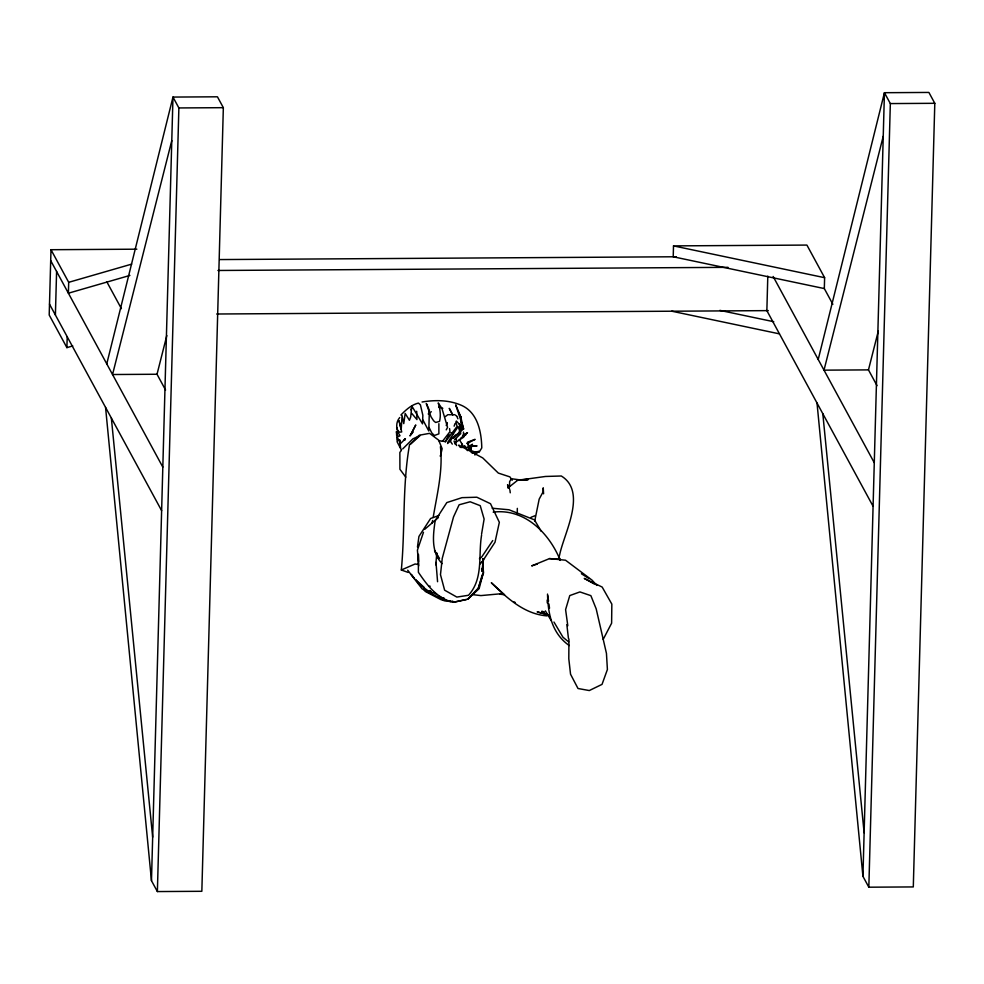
<?xml version="1.0" encoding="UTF-8"?>
<svg xmlns="http://www.w3.org/2000/svg" width="984" height="984" viewBox="0 0 984 984"><rect width="100%" height="100%" fill="white"/><g stroke="black" fill="none" stroke-linecap="round" stroke-linejoin="round"><path stroke-width="1.48" d="M568.937 639.022L568.801 658.788L570.548 674.224L578.002 688.505L589.293 690.547L602.036 684.372L607.399 669.501L606.452 653.388L596.181 608.85L590.867 595.652L579.92 591.925L569.773 595.578L565.591 609.625L567.793 625.726M440.414 446.699C443.144 470.401 437.056 494.239 433.157 517.486M517.252 514.435L517.326 508.359M482.677 566.046L482.8 558.764M136.862 249.186L50.996 249.715L49.2 315.015L66.9 347.623L72.767 345.938M55.399 315.003L56.592 271.473M66.9 347.623L67.207 336.737M50.996 249.715L68.695 282.322L68.4 293.207L129.9 275.434M151.475 880.692L172.975 97.072L217.439 96.801L223.343 107.674L201.843 891.295L157.379 891.566L151.475 880.692L105.559 407.388M157.379 891.566L178.879 107.945L172.975 97.072L106.764 363.859M673.511 245.889L673.216 256.775L824.321 288.57L824.617 277.685L806.917 245.077L673.511 245.889L824.617 277.685M767.803 276.11L766.856 310.637L873.079 506.28M862.931 876.326L884.431 92.705L928.896 92.434L934.8 103.308L913.3 886.928L868.835 887.199L862.931 876.326L817.015 403.022M868.835 887.199L890.336 103.578L884.431 92.705L818.208 359.492M436.834 552.897L435.986 562.405L437.572 581.716M408.286 572.467L401.324 569.994C405.285 528.285 402.173 486.231 409.516 444.793L419.282 435.236L429.565 433.341L438.667 440.168L442.148 448.704L440.512 455.826M483.525 559.306L481.877 571.31L481.606 568.518M429.368 409.947L428.79 431.004L422.96 420.045M456.453 438.864L455.899 443.624L456.662 445.567M404.756 440.377L404.953 438.803L404.166 439.971L405.433 438.704L400.316 443.747M481.594 535.075C478.126 555.419 483.697 578.506 468.507 595.271L456.847 597.079L444.633 590.191L440.475 574.656L442.247 558.358L453.513 516.957L459.122 504.792L470.155 501.778L480.241 505.678L484.116 519.06L481.57 534.103M446.219 425.531L447.351 422.653M417.462 547.043L418.938 536.44L430.635 518.457L438.938 515.53M534.669 521.336L539.171 499.146L543.131 491.791L543.229 487.843L543.586 493.82M432.013 523.279L432.616 520.462M171.782 140.614L112.545 374.523L157.022 374.252L165.583 390.033M157.022 374.252L166.825 335.519M883.238 136.247L824.002 370.156L868.466 369.886L877.039 385.666M868.466 369.886L878.281 331.153M482.467 561.815L483.23 558.998M418.667 561.47L418.36 554.299L418.397 572.282C427.167 585.259 437.13 598.579 453.341 602.282L467.892 599.096L478.372 587.989L482.221 574.779M558.691 558.088L559.576 555.222C563.697 533.722 587.583 492.025 561.298 475.998L545.48 476.465L517.535 480.34L507.916 487.978M454.141 426.17L455.002 423.612M423.477 532.283L417.425 550.13L418.729 565.8M440.278 456.244L441.25 453.981M412.025 432.468L415.765 424.977L409.996 435.949L412.936 432.025L411.14 434.239L411.619 433.341M410.795 409.811L412.382 406.564M478.372 587.989L483.562 572.848L482.615 562.799M603.192 639.366L611.617 623.192L611.839 604.114L602.171 587.067L584.238 578.408L594.311 584.029M445.248 441.828L449.122 434.424M446.232 429.86L447.572 427.327L441.964 408.495L438.224 402.948C440.045 408.791 441.103 415.408 439.528 421.398L435.617 422.48L433.649 420.808L430.98 416.736L426.293 403.514L428.753 408.655M399.738 417.523C395.15 422.886 396.257 430.229 400.008 435.715L398.692 436.453L397.401 435.371L396.417 431.595L396.712 435.9L398.434 440.082L398.311 440.881L397.45 439.762L397.351 437.265L397.13 441.816L401.374 449.996M479.036 452.369L481.779 447.917C481.459 431.423 477.511 411.595 460.291 404.842C448.249 399.922 434.743 399.873 422.062 402.001M447.572 442.628L458.163 426.601L460.106 432.284L453.267 438.409M481.779 562.393L495.013 542.221L499.343 522.319L490.512 503.722L476.822 497.215L462 497.658L446.822 502.578L435.174 520.634C433.046 535.198 430.93 551.975 442.087 563.623M492.75 540.56L481.754 556.944L479.392 558.838M401.374 450.389L399.861 452.431L399.922 469.27L405.789 477.129M445.395 441.73L457.129 426.379L455.752 422.013M442.443 441.361L449.971 431.644L449.577 428.606M400.906 415.014C405.789 409.959 411.46 404.744 418.458 403.071L420.414 404.879L422.849 415.285L422.517 423.858L411.804 405.998L410.722 416.859L409.418 420.266L405.187 413.44L403.76 423.624L402.062 415.543L401.226 429.27L399.012 420.697L401.718 431.939L399.566 432.185L397.856 430.648L396.626 427.314M479.737 564.287L481.779 562.024M468.568 598.407L467.892 599.096L479.122 588.666L483.23 572.848L482.984 559.342M402.702 448.925L412.837 438.901L420.156 435.506L410.365 444.337M454.62 439.663L460.733 433.637L459.43 423.969M474.854 454.989L478.802 451.25L472.726 453.169M451.717 438.52L455.998 434.633M459.208 431.718L461.361 429.762L460.721 416.564L455.703 404.891L463.71 428.962L456.318 420.992M447.56 443.526L450.979 440.463M424.621 529.392L438.458 517.498M454.313 436.539L449.725 440.328L452.296 444.128M456.601 434.645L463.476 428.975L460.721 416.564M460.438 438.458L467.498 432.652L462.591 435.408M445.346 416.564L447.929 414.621M428.2 413.957L431.324 411.718M401.324 569.994L415.076 564.004L417.991 564.385M455.125 442.738L463.784 437.093L463.452 432.074M463.292 436.416L465.875 434.805M531.065 517.252L535.333 515.616M466.724 443.415L469.528 442.468M596.833 585.443L592.036 580.142L565.542 560.216L549.539 558.592L531.692 565.886L537.301 564.053M68.695 282.322L131.671 264.13M452.702 601.064L450.34 601.679L440.807 599.563L425.26 591.446L423.698 589.108M453.341 602.282L466.379 599.563M448.839 414.719L453.427 414.707M500.622 593.783L480.918 595.591L471.865 594.557M517.535 480.34L528.174 479.516L519.06 479.762L511.434 478.741L509.638 481.606L509.54 486.883M471.373 446.232L477.068 445.924L469.835 445.592M523.759 479.688L528.174 479.516M493.181 512.135C524.767 508.125 549.38 533.353 560.277 560.376M446.884 600.584L443.993 600.695L441.078 598.924M429.245 586.243L430.156 586.206M178.879 107.945L223.343 107.674M890.336 103.578L934.8 103.308M219.703 259.567L676.279 256.762M217.919 270.477L728.012 267.34M216.726 314.007L768.295 310.624M559.847 559.318L549.539 558.592M492.197 508.236L509.011 509.773L534.447 519.847L541.139 531.225M448.101 600.744L450.537 601.052M499.958 594.164L504.558 594.766L491.311 582.737C506.822 597.841 524.14 614.065 546.907 615.873M438.741 440.672L444.596 441.472M515.173 602.454L513.611 601.667M434.928 593.832L436.441 594.127M432.935 592.405L434.485 592.725M719.894 310.378L773.756 321.719M671.728 311.19L779.439 333.859M544.337 611.876L541.667 611.298L549.552 616.513M546.895 614.287L537.141 611.913L548.875 615.074M438.741 407.118L442.812 408.286M432.985 593.18L428.065 590.831L420.316 585L415.494 579.638L424.067 587.276M444.055 598.051L436.834 596.624L422.136 588.862L407.708 570.203M450.881 432.763L453.501 434.055M435.555 596.095L439.971 598.358M458.753 445.088L482.75 457.941L498.334 473.083L509.897 476.883L512.258 480.229M581.409 573.746L589.133 578.678M454.51 414.584L456.748 416.06M568.691 641.925L562.996 637.251L553.955 622.036M569.281 645.566C551.975 633.487 547.953 613.905 547.534 594.065M411.755 413.415L416.945 419.59L416.699 411.275M411.275 574.582L414.547 578.727L411.312 574.471M458.95 445.604L460.414 447.499M437.167 554.755L434.522 550.609L439.504 558.445M545.394 610.867L551.335 620.793M459.27 439.43L463.722 446.921L467.4 447.609L472.443 444.239L470.635 449.479L468.827 449.934L467.831 443.046L475.112 439.368L467.498 442.185L470.598 450.414L476.736 452.652L471.693 452.357L470.586 448.298M464.62 445.629L467.412 450.635M452.911 414.99L449.257 408.335L452.505 414.731M824.149 288.25L832.87 304.314M773.141 276.467L874.284 462.751M106.875 281.904L121.413 308.681M50.688 260.6L162.827 467.117M49.495 304.13L161.634 510.659M429.049 427.462L431.791 432.935L434.424 435.481L438.876 433.858L438.876 423.698M458.827 413.157L461.102 417.942M509.515 488.827L507.559 484.706L508.236 487.498M456.994 416.638L457.904 418.803M437.646 556.022L438.606 558.543M559.281 557.608L560.265 560.327M454.042 441.103L455.346 444.448M470.278 447.609L471.619 452.775M400.586 447.991L399.602 439.922L400.303 444.903M547.731 595.48L548.531 601.15M548.924 603.991L549.527 608.235M399.602 439.922L400.058 443.292M509.897 489.847L510.253 492.799M566.833 624.643L568.444 638.395M822.809 413.698L864.124 832.796M111.352 418.065L152.668 837.163M435.986 562.405L436.219 565.234M461.668 443.403L461.927 447.683M547.19 600.019L547.288 602.958M439.737 596.439L436.834 596.624L439.737 596.439M430.648 591.175L428.065 590.831L430.648 591.175M431.201 592.614L430.033 590.609L431.201 592.614"/></g></svg>
